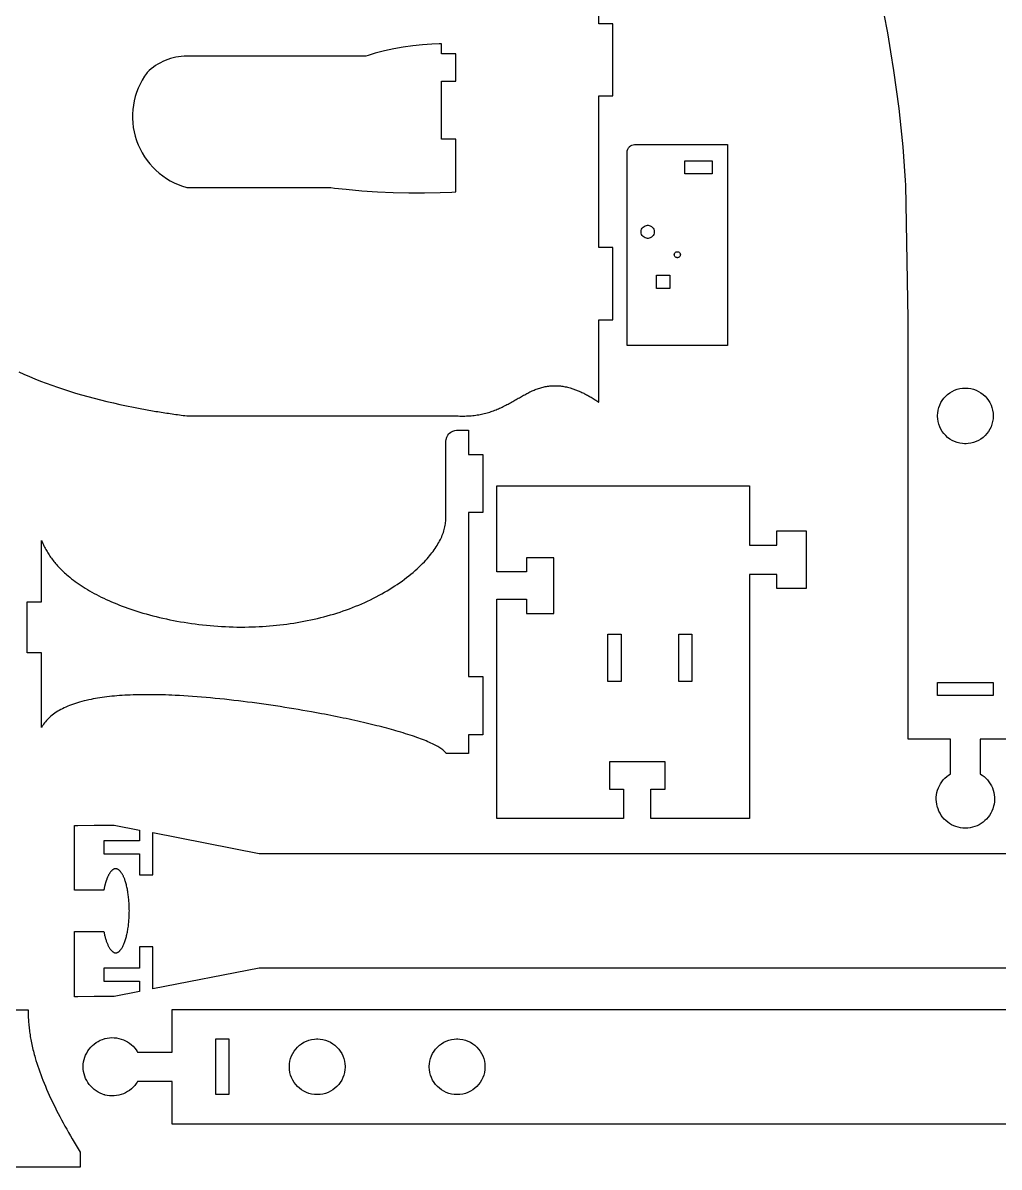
# Model space of a CAD drawing. Extents: x 0 to 673, y 0 to 298.
# Drawn here: x 294.3 to 431.9, y 0.8 to 162.1 of the extents above; entities that cross this region are included whole.
import ezdxf

# ---------------------------------------------------------------- set-up
doc = ezdxf.new("R2010")
doc.units = 0
doc.layers.get('0').update_dxf_attribs({"linetype": 'CONTINUOUS'})

msp = doc.modelspace()

# ---------------------------------------------------------------- linework, layer by layer
at = {"color": 0}
for points in [[(293.682, 112.889), (294.428, 112.551), (295.186, 112.221), (295.956, 111.901), (296.739, 111.589), (297.533, 111.286), (298.339, 110.991), (299.158, 110.705), (299.987, 110.427), (300.829, 110.157), (301.682, 109.896), (302.546, 109.643), (303.421, 109.398), (304.307, 109.16), (305.203, 108.931), (306.111, 108.709), (307.029, 108.495), (307.957, 108.288), (308.896, 108.088), (309.846, 107.897), (310.088, 107.849), (310.329, 107.802), (310.572, 107.756), (310.815, 107.71), (311.06, 107.664), (311.304, 107.619), (311.55, 107.575), (311.796, 107.531), (312.042, 107.487), (312.289, 107.444), (312.537, 107.401), (312.786, 107.359), (313.035, 107.317), (313.285, 107.276), (313.536, 107.235), (313.787, 107.195), (314.039, 107.155), (314.292, 107.116), (314.544, 107.077), (314.799, 107.038), (315.053, 107.001), (315.308, 106.963), (315.564, 106.926), (315.821, 106.889), (316.078, 106.853), (316.335, 106.817), (316.593, 106.782), (316.853, 106.747), (317.112, 106.713), (317.372, 106.679), (317.376, 106.679), (317.376, 106.679), (355.379, 106.679), (355.624, 106.666), (355.865, 106.657), (356.103, 106.652), (356.339, 106.651), (356.571, 106.654), (356.799, 106.661), (357.025, 106.672), (357.249, 106.686), (357.468, 106.704), (357.686, 106.725), (357.9, 106.75), (358.111, 106.778), (358.321, 106.809), (358.526, 106.843), (358.729, 106.881), (358.931, 106.921), (359.129, 106.965), (359.324, 107.011), (359.517, 107.06), (359.708, 107.111), (359.896, 107.166), (360.082, 107.223), (360.265, 107.282), (360.446, 107.343), (360.625, 107.407), (360.801, 107.473), (360.975, 107.541), (361.147, 107.612), (361.317, 107.684), (361.485, 107.758), (361.651, 107.833), (361.826, 107.916), (362, 108), (362.172, 108.085), (362.342, 108.171), (362.51, 108.259), (362.676, 108.347), (362.842, 108.435), (363.004, 108.524), (363.165, 108.614), (363.326, 108.703), (363.485, 108.793), (363.642, 108.883), (363.799, 108.972), (363.954, 109.061), (364.108, 109.15), (364.261, 109.238), (364.412, 109.325), (364.564, 109.411), (364.715, 109.496), (364.865, 109.579), (365.014, 109.662), (365.162, 109.743), (365.311, 109.822), (365.458, 109.899), (365.607, 109.974), (365.754, 110.047), (365.901, 110.118), (366.047, 110.187), (366.194, 110.253), (366.342, 110.316), (366.497, 110.38), (366.654, 110.44), (366.811, 110.497), (366.968, 110.551), (367.125, 110.602), (367.282, 110.649), (367.44, 110.692), (367.599, 110.732), (367.757, 110.769), (367.917, 110.802), (368.076, 110.831), (368.236, 110.857), (368.397, 110.879), (368.558, 110.897), (368.721, 110.912), (368.883, 110.922), (369.047, 110.93), (369.211, 110.933), (369.376, 110.933), (369.542, 110.928), (369.708, 110.92), (369.875, 110.907), (370.043, 110.891), (370.213, 110.871), (370.382, 110.847), (370.553, 110.819), (370.725, 110.787), (370.899, 110.75), (371.072, 110.709), (371.247, 110.665), (371.424, 110.616), (371.547, 110.579), (371.671, 110.541), (371.796, 110.501), (371.921, 110.458), (372.046, 110.414), (372.172, 110.368), (372.299, 110.32), (372.426, 110.27), (372.554, 110.218), (372.682, 110.164), (372.81, 110.108), (372.939, 110.051), (373.068, 109.991), (373.199, 109.93), (373.329, 109.866), (373.46, 109.801), (373.59, 109.734), (373.722, 109.665), (373.856, 109.594), (373.987, 109.521), (374.121, 109.447), (374.254, 109.37), (374.389, 109.292), (374.524, 109.212), (374.658, 109.13), (374.793, 109.046), (374.929, 108.96), (375.065, 108.872), (375.203, 108.783), (375.34, 108.692), (375.351, 108.684), (375.356, 108.681), (375.36, 108.678), (375.367, 108.673), (375.371, 108.671), (375.383, 108.663), (375.386, 108.66), (375.39, 108.657), (375.399, 108.652), (375.403, 108.65), (375.414, 108.642), (375.418, 108.639), (375.422, 108.637), (375.429, 108.631), (375.433, 108.629), (375.446, 108.621), (375.449, 108.618), (375.453, 108.616), (375.457, 108.613), (375.457, 120.235), (377.457, 120.235), (377.457, 130.385), (375.457, 130.385), (375.457, 151.79), (377.457, 151.79), (377.457, 161.94), (375.457, 161.94), (375.457, 183.269)], [(435.213, 61.1106), (429.213, 61.1106), (429.213, 56.2285), (429.286, 56.1846), (429.503, 56.0425), (429.772, 55.8346), (430.022, 55.6094), (430.25, 55.3635), (430.457, 55.1025), (430.64, 54.8275), (430.801, 54.5385), (430.94, 54.2385), (431.051, 53.9285), (431.138, 53.6106), (431.2, 53.2854), (431.235, 52.9565), (431.243, 52.6206), (431.224, 52.2844), (431.176, 51.9465), (431.122, 51.6925), (431.1, 51.6106), (431.078, 51.5275), (430.996, 51.2815), (430.867, 50.9665), (430.714, 50.6675), (430.537, 50.3815), (430.34, 50.1144), (430.122, 49.8644), (429.886, 49.6344), (429.633, 49.4244), (429.362, 49.2344), (429.078, 49.0675), (428.781, 48.9215), (428.471, 48.8025), (428.15, 48.7065), (427.821, 48.6354), (427.483, 48.5956), (427.224, 48.5785), (427.051, 48.5785), (426.793, 48.5956), (426.456, 48.6354), (426.125, 48.7065), (425.804, 48.8025), (425.494, 48.9215), (425.197, 49.0675), (424.912, 49.2344), (424.643, 49.4244), (424.389, 49.6344), (424.153, 49.8644), (423.935, 50.1144), (423.737, 50.3815), (423.561, 50.6675), (423.408, 50.9665), (423.279, 51.2815), (423.197, 51.5275), (423.175, 51.6106), (423.151, 51.6925), (423.099, 51.9465), (423.05, 52.2844), (423.032, 52.6206), (423.04, 52.9565), (423.075, 53.2854), (423.136, 53.6106), (423.224, 53.9285), (423.336, 54.2385), (423.474, 54.5385), (423.635, 54.8275), (423.818, 55.1025), (424.025, 55.3635), (424.253, 55.6094), (424.503, 55.8346), (424.772, 56.0425), (424.987, 56.1846), (425.063, 56.2285), (425.063, 61.1106), (419.063, 61.1106), (419.063, 120.36), (418.756, 139.182), (418.714, 139.86), (418.571, 141.889), (418.347, 144.589), (418.085, 147.282), (417.782, 149.971), (417.443, 152.654), (417.065, 155.329), (416.646, 157.996), (416.19, 160.658), (415.697, 163.311)], [(504.332, 28.8601), (327.564, 28.8601), (312.578, 25.9281), (312.578, 31.8601), (310.726, 31.8601), (310.726, 28.8601), (305.699, 28.8601), (305.699, 27.0101), (310.726, 27.0101), (310.726, 25.5651), (307.121, 24.8601), (306.657, 24.8601), (304.335, 24.8421), (302.013, 24.7971), (301.549, 24.7851), (301.549, 34.0101), (305.686, 34.0101), (305.711, 33.8761), (305.739, 33.7442), (305.768, 33.6151), (305.797, 33.4892), (305.828, 33.3642), (305.86, 33.2432), (305.892, 33.1242), (305.925, 33.0051), (305.96, 32.8921), (305.996, 32.7801), (306.032, 32.6721), (306.069, 32.5651), (306.108, 32.4621), (306.147, 32.3621), (306.186, 32.2671), (306.226, 32.1721), (306.268, 32.0821), (306.31, 31.9942), (306.353, 31.9111), (306.396, 31.8301), (306.439, 31.7532), (306.483, 31.6792), (306.528, 31.6101), (306.572, 31.5432), (306.618, 31.4801), (306.664, 31.4221), (306.71, 31.3682), (306.757, 31.3172), (306.803, 31.2692), (306.85, 31.2261), (306.897, 31.1871), (306.942, 31.1542), (306.986, 31.1251), (307.032, 31.0971), (307.076, 31.0751), (307.121, 31.0542), (307.165, 31.0372), (307.211, 31.0251), (307.256, 31.0151), (307.3, 31.0082), (307.344, 31.0051), (307.389, 31.0072), (307.433, 31.0101), (307.478, 31.0181), (307.522, 31.0282), (307.567, 31.0422), (307.611, 31.0601), (307.656, 31.0801), (307.7, 31.1042), (307.744, 31.1322), (307.787, 31.1622), (307.832, 31.1972), (307.875, 31.2351), (307.919, 31.2761), (307.963, 31.3211), (308.006, 31.3692), (308.049, 31.4211), (308.092, 31.4751), (308.135, 31.5332), (308.178, 31.5942), (308.221, 31.6601), (308.263, 31.7282), (308.315, 31.8211), (308.367, 31.9182), (308.418, 32.0211), (308.468, 32.1282), (308.517, 32.2401), (308.564, 32.3571), (308.611, 32.4792), (308.656, 32.6051), (308.7, 32.7361), (308.743, 32.8711), (308.783, 33.0101), (308.824, 33.1511), (308.862, 33.2971), (308.9, 33.4472), (308.935, 33.6001), (308.969, 33.7572), (309.001, 33.9151), (309.033, 34.0782), (309.063, 34.2432), (309.09, 34.4101), (309.115, 34.5801), (309.14, 34.7532), (309.162, 34.9261), (309.183, 35.1032), (309.201, 35.2822), (309.218, 35.4611), (309.233, 35.6431), (309.246, 35.8251), (309.257, 36.0101), (309.265, 36.1942), (309.272, 36.3801), (309.276, 36.5672), (309.279, 36.7532), (309.281, 36.9392), (309.279, 37.1251), (309.269, 37.4971), (309.263, 37.6821), (309.253, 37.8651), (309.243, 38.0501), (309.229, 38.2321), (309.215, 38.4122), (309.199, 38.5932), (309.181, 38.7711), (309.16, 38.9472), (309.138, 39.1221), (309.114, 39.2942), (309.089, 39.4642), (309.063, 39.6322), (309.033, 39.7971), (309.003, 39.9601), (308.971, 40.1182), (308.938, 40.2751), (308.903, 40.4282), (308.867, 40.5761), (308.828, 40.7232), (308.787, 40.8651), (308.747, 41.0032), (308.704, 41.1372), (308.66, 41.2671), (308.625, 41.3651), (308.588, 41.4611), (308.55, 41.5542), (308.513, 41.6442), (308.474, 41.7321), (308.435, 41.8151), (308.394, 41.8961), (308.354, 41.9732), (308.313, 42.0492), (308.271, 42.1211), (308.229, 42.1892), (308.186, 42.2542), (308.143, 42.3151), (308.1, 42.3742), (308.057, 42.4292), (308.013, 42.4821), (307.968, 42.5301), (307.925, 42.5761), (307.881, 42.6192), (307.836, 42.6582), (307.79, 42.6932), (307.746, 42.7251), (307.701, 42.7542), (307.657, 42.7792), (307.612, 42.8011), (307.567, 42.8192), (307.522, 42.8351), (307.479, 42.8461), (307.435, 42.8542), (307.39, 42.8582), (307.347, 42.8601), (307.307, 42.8571), (307.267, 42.8532), (307.228, 42.8442), (307.188, 42.8351), (307.147, 42.8212), (307.107, 42.8042), (307.067, 42.7861), (307.026, 42.7642), (306.986, 42.7401), (306.946, 42.7121), (306.906, 42.6832), (306.865, 42.6501), (306.825, 42.6151), (306.785, 42.5782), (306.744, 42.5361), (306.706, 42.4932), (306.665, 42.4472), (306.626, 42.3982), (306.588, 42.3472), (306.549, 42.2932), (306.511, 42.2361), (306.472, 42.1782), (306.435, 42.1151), (306.397, 42.0511), (306.361, 41.9832), (306.324, 41.9142), (306.287, 41.8422), (306.253, 41.7671), (306.218, 41.6892), (306.183, 41.6082), (306.162, 41.5611), (306.143, 41.5111), (306.124, 41.4621), (306.104, 41.4111), (306.085, 41.3611), (306.067, 41.3082), (306.047, 41.2551), (306.029, 41.2032), (306.011, 41.1482), (305.993, 41.0932), (305.975, 41.0372), (305.958, 40.9821), (305.94, 40.9251), (305.924, 40.8671), (305.907, 40.8082), (305.89, 40.7492), (305.874, 40.6901), (305.858, 40.6292), (305.842, 40.5682), (305.826, 40.5072), (305.811, 40.4442), (305.796, 40.3822), (305.782, 40.3182), (305.767, 40.2542), (305.753, 40.1901), (305.739, 40.1251), (305.725, 40.0601), (305.711, 39.9932), (305.699, 39.9261), (305.686, 39.8601), (305.686, 39.8601), (301.549, 39.8601), (301.549, 48.9432), (302.013, 48.9542), (304.335, 48.9932), (306.657, 49.0101), (307.121, 49.0101), (310.726, 48.3042), (310.726, 46.7942), (305.699, 46.7942), (305.699, 44.9442), (310.726, 44.9442), (310.726, 42.0101), (312.578, 42.0101), (312.578, 47.9422), (327.564, 45.0101), (504.332, 45.0101)], [(293.092, 22.9593), (295.008, 22.9593), (295.008, 22.9494), (295.008, 22.9469), (295.008, 22.9269), (295.008, 22.9244), (295.008, 22.9019), (295.008, 22.8994), (295.008, 22.8844), (295.011, 22.6771), (295.014, 22.4688), (295.019, 22.2594), (295.028, 22.0492), (295.037, 21.8379), (295.049, 21.6257), (295.063, 21.4125), (295.079, 21.1985), (295.097, 20.9832), (295.118, 20.7671), (295.14, 20.5499), (295.165, 20.3317), (295.192, 20.1124), (295.221, 19.8921), (295.253, 19.6707), (295.286, 19.4483), (295.322, 19.225), (295.361, 19.0004), (295.401, 18.7749), (295.444, 18.5482), (295.489, 18.3204), (295.537, 18.0917), (295.588, 17.8617), (295.639, 17.6307), (295.694, 17.3985), (295.751, 17.1653), (295.811, 16.9308), (295.874, 16.6953), (295.938, 16.4586), (296.006, 16.2207), (296.118, 15.8339), (296.239, 15.4439), (296.367, 15.0508), (296.5, 14.6546), (296.64, 14.2553), (296.787, 13.8529), (296.942, 13.4475), (297.101, 13.0392), (297.267, 12.6279), (297.439, 12.2138), (297.618, 11.7969), (297.803, 11.3771), (297.993, 10.9546), (298.189, 10.5295), (298.39, 10.1016), (298.599, 9.67101), (298.811, 9.2379), (299.031, 8.80225), (299.254, 8.36404), (299.483, 7.92339), (299.718, 7.48025), (299.958, 7.03478), (300.203, 6.58692), (300.453, 6.13672), (300.708, 5.68431), (300.968, 5.2296), (301.232, 4.77274), (301.501, 4.31369), (301.775, 3.85254), (302.054, 3.38926), (302.336, 2.92399), (302.336, 2.92339), (302.338, 2.92279), (302.338, 2.92101), (302.339, 2.92042), (302.339, 2.91863), (302.34, 2.91803), (302.34, 2.91624), (302.342, 2.91558), (302.342, 2.91379), (302.343, 2.91319), (302.344, 2.9114), (302.344, 2.91081), (302.346, 2.90842), (302.346, 2.90782), (302.347, 2.90662), (302.347, 2.90597), (302.347, 2.90539), (302.347, 0.8093), (282.246, 0.8093)], [(440.199, 6.87315), (315.31, 6.87315), (315.31, 12.8732), (310.428, 12.8732), (310.385, 12.8001), (310.242, 12.5832), (310.035, 12.3141), (309.807, 12.0641), (309.563, 11.8362), (309.303, 11.6291), (309.028, 11.4461), (308.739, 11.2841), (308.439, 11.1482), (308.131, 11.0361), (307.813, 10.9481), (307.485, 10.8872), (307.156, 10.8511), (306.821, 10.8432), (306.483, 10.8621), (306.146, 10.9091), (305.893, 10.9641), (305.81, 10.9862), (305.726, 11.0081), (305.481, 11.0902), (305.167, 11.2191), (304.867, 11.3732), (304.582, 11.5501), (304.314, 11.7471), (304.065, 11.9652), (303.835, 12.2012), (303.624, 12.4542), (303.433, 12.7231), (303.267, 13.0081), (303.122, 13.3071), (303.001, 13.6162), (302.906, 13.9361), (302.838, 14.2661), (302.794, 14.6042), (302.781, 14.8621), (302.781, 15.0342), (302.794, 15.2942), (302.838, 15.6322), (302.906, 15.9611), (303.001, 16.2822), (303.122, 16.5911), (303.267, 16.8901), (303.433, 17.1732), (303.624, 17.4432), (303.835, 17.6972), (304.065, 17.9332), (304.314, 18.1511), (304.582, 18.3482), (304.867, 18.5251), (305.167, 18.6792), (305.481, 18.8082), (305.726, 18.8892), (305.81, 18.9122), (305.893, 18.9342), (306.146, 18.9892), (306.483, 19.0361), (306.821, 19.0551), (307.156, 19.0471), (307.485, 19.0111), (307.813, 18.9501), (308.131, 18.8621), (308.439, 18.7501), (308.739, 18.6121), (309.028, 18.4521), (309.303, 18.2682), (309.563, 18.0622), (309.807, 17.8332), (310.035, 17.5842), (310.242, 17.3142), (310.385, 17.0982), (310.428, 17.0232), (315.31, 17.0232), (315.31, 23.0232), (466.065, 23.0232)]]:
    msp.add_lwpolyline(points, dxfattribs=at)
for points in [[(317.382, 157.379), (317.283, 157.379), (316.989, 157.369), (316.599, 157.34), (316.213, 157.292), (315.829, 157.225), (315.451, 157.14), (315.079, 157.038), (314.713, 156.915), (314.351, 156.776), (313.999, 156.621), (313.653, 156.447), (313.317, 156.257), (312.989, 156.05), (312.671, 155.826), (312.362, 155.587), (312.067, 155.332), (311.851, 155.131), (311.782, 155.061), (311.686, 154.933), (311.414, 154.536), (311.082, 153.993), (310.786, 153.433), (310.525, 152.858), (310.301, 152.272), (310.112, 151.675), (309.961, 151.068), (309.847, 150.453), (309.769, 149.832), (309.731, 149.208), (309.729, 148.582), (309.765, 147.954), (309.839, 147.329), (309.953, 146.706), (310.104, 146.087), (310.243, 145.626), (310.296, 145.475), (310.347, 145.324), (310.524, 144.876), (310.786, 144.296), (311.083, 143.736), (311.411, 143.199), (311.771, 142.683), (312.16, 142.192), (312.578, 141.725), (313.021, 141.286), (313.492, 140.874), (313.986, 140.49), (314.503, 140.136), (315.042, 139.814), (315.601, 139.524), (316.181, 139.268), (316.778, 139.046), (317.237, 138.901), (317.392, 138.86), (337.674, 138.86), (338.222, 138.79), (339.868, 138.604), (342.068, 138.399), (344.271, 138.245), (346.476, 138.143), (348.683, 138.091), (350.892, 138.091), (353.1, 138.142), (354.756, 138.212), (355.307, 138.244), (355.307, 145.692), (353.307, 145.692), (353.307, 153.842), (355.307, 153.842), (355.307, 157.681), (353.307, 157.681), (353.307, 159.087), (352.967, 159.086), (351.947, 159.056), (350.592, 158.972), (349.242, 158.836), (347.897, 158.647), (346.563, 158.408), (345.236, 158.117), (343.922, 157.774), (342.944, 157.483), (342.621, 157.379), (317.382, 157.379)], [(393.604, 144.908), (393.604, 116.587), (379.457, 116.587), (379.457, 143.886), (379.478, 144.044), (379.539, 144.244), (379.638, 144.429), (379.735, 144.556), (379.772, 144.593), (379.808, 144.631), (379.936, 144.728), (380.121, 144.826), (380.321, 144.888), (380.479, 144.908), (393.604, 144.908)], [(387.604, 142.636), (391.454, 142.636), (391.454, 140.786), (387.604, 140.786), (387.604, 142.636)], [(381.428, 132.617), (381.428, 132.664), (381.446, 132.804), (381.5, 132.977), (381.585, 133.134), (381.699, 133.271), (381.835, 133.384), (381.992, 133.47), (382.165, 133.523), (382.306, 133.542), (382.399, 133.542), (382.539, 133.523), (382.713, 133.47), (382.869, 133.384), (383.006, 133.271), (383.119, 133.134), (383.204, 132.977), (383.258, 132.804), (383.278, 132.664), (383.278, 132.571), (383.258, 132.431), (383.204, 132.257), (383.119, 132.1), (383.006, 131.963), (382.869, 131.85), (382.713, 131.765), (382.539, 131.711), (382.399, 131.692), (382.306, 131.692), (382.165, 131.711), (381.992, 131.765), (381.835, 131.85), (381.699, 131.963), (381.585, 132.1), (381.5, 132.257), (381.446, 132.431), (381.428, 132.571), (381.428, 132.617)], [(386.107, 129.391), (386.107, 129.412), (386.115, 129.476), (386.14, 129.556), (386.179, 129.628), (386.232, 129.691), (386.294, 129.743), (386.367, 129.782), (386.446, 129.807), (386.511, 129.816), (386.553, 129.816), (386.618, 129.807), (386.697, 129.782), (386.769, 129.743), (386.832, 129.691), (386.885, 129.628), (386.924, 129.556), (386.949, 129.476), (386.957, 129.412), (386.957, 129.369), (386.949, 129.305), (386.924, 129.225), (386.885, 129.153), (386.832, 129.09), (386.769, 129.038), (386.697, 128.999), (386.618, 128.974), (386.553, 128.966), (386.511, 128.966), (386.446, 128.974), (386.367, 128.999), (386.294, 129.038), (386.232, 129.09), (386.179, 129.153), (386.14, 129.225), (386.115, 129.305), (386.107, 129.369), (386.107, 129.391)], [(383.607, 126.487), (385.457, 126.487), (385.457, 124.637), (383.607, 124.637), (383.607, 126.487)], [(427.138, 102.743), (427.037, 102.743), (426.736, 102.764), (426.346, 102.822), (425.971, 102.921), (425.61, 103.053), (425.267, 103.218), (424.943, 103.414), (424.64, 103.639), (424.362, 103.893), (424.108, 104.171), (423.883, 104.475), (423.686, 104.797), (423.521, 105.14), (423.389, 105.5), (423.292, 105.878), (423.233, 106.268), (423.213, 106.568), (423.213, 106.768), (423.233, 107.071), (423.292, 107.46), (423.389, 107.836), (423.521, 108.196), (423.686, 108.539), (423.883, 108.864), (424.108, 109.164), (424.362, 109.443), (424.64, 109.696), (424.943, 109.922), (425.267, 110.121), (425.61, 110.286), (425.971, 110.418), (426.346, 110.514), (426.736, 110.572), (427.037, 110.593), (427.237, 110.593), (427.54, 110.572), (427.929, 110.514), (428.304, 110.418), (428.665, 110.286), (429.008, 110.121), (429.332, 109.922), (429.633, 109.696), (429.912, 109.443), (430.167, 109.164), (430.392, 108.864), (430.589, 108.539), (430.754, 108.196), (430.886, 107.836), (430.983, 107.46), (431.042, 107.071), (431.063, 106.768), (431.063, 106.568), (431.042, 106.268), (430.983, 105.878), (430.886, 105.5), (430.754, 105.14), (430.589, 104.797), (430.392, 104.475), (430.167, 104.171), (429.912, 103.893), (429.633, 103.639), (429.332, 103.414), (429.008, 103.218), (428.665, 103.053), (428.304, 102.921), (427.929, 102.822), (427.54, 102.764), (427.237, 102.743), (427.138, 102.743)], [(296.899, 62.775), (296.899, 73.2819), (294.899, 73.2819), (294.899, 80.4821), (296.899, 80.4821), (296.899, 89.1061), (296.907, 89.089), (296.917, 89.0711), (296.918, 89.061), (296.924, 89.0531), (296.928, 89.0451), (296.931, 89.035), (296.935, 89.0271), (296.939, 89.0181), (296.946, 89), (296.95, 88.9901), (296.956, 88.9821), (296.96, 88.9721), (296.964, 88.964), (296.967, 88.9561), (296.971, 88.9461), (296.978, 88.929), (296.982, 88.9201), (296.987, 88.9111), (296.989, 88.9021), (296.993, 88.8931), (297.003, 88.875), (297.007, 88.8671), (297.01, 88.8571), (297.014, 88.8492), (297.017, 88.839), (297.092, 88.6751), (297.164, 88.5111), (297.242, 88.3492), (297.321, 88.1881), (297.406, 88.0271), (297.492, 87.8671), (297.581, 87.709), (297.674, 87.5501), (297.768, 87.3921), (297.867, 87.2351), (297.967, 87.0792), (298.074, 86.9251), (298.181, 86.7701), (298.292, 86.6171), (298.403, 86.464), (298.521, 86.3131), (298.642, 86.1611), (298.764, 86.0111), (298.889, 85.8611), (299.018, 85.714), (299.15, 85.565), (299.285, 85.42), (299.424, 85.2721), (299.564, 85.1281), (299.71, 84.9831), (299.857, 84.839), (300.007, 84.6971), (300.162, 84.5561), (300.317, 84.4142), (300.478, 84.274), (300.642, 84.135), (300.885, 83.934), (301.135, 83.7331), (301.392, 83.535), (301.657, 83.339), (301.925, 83.1451), (302.203, 82.9521), (302.487, 82.7611), (302.778, 82.5721), (303.074, 82.3861), (303.378, 82.2021), (303.686, 82.0201), (304.003, 81.84), (304.325, 81.6631), (304.656, 81.4861), (304.989, 81.314), (305.331, 81.1431), (305.678, 80.975), (306.032, 80.809), (306.392, 80.6461), (306.76, 80.485), (307.132, 80.3271), (307.51, 80.1721), (307.893, 80.02), (308.282, 79.87), (308.681, 79.7221), (309.082, 79.5781), (309.489, 79.436), (309.904, 79.2971), (310.321, 79.1631), (310.746, 79.029), (311.196, 78.895), (311.654, 78.7642), (312.114, 78.6361), (312.581, 78.5131), (313.053, 78.3921), (313.529, 78.2771), (314.013, 78.164), (314.499, 78.0571), (314.992, 77.9531), (315.489, 77.8542), (315.989, 77.76), (316.493, 77.67), (317.003, 77.584), (317.517, 77.5031), (318.035, 77.4271), (318.554, 77.3561), (319.078, 77.289), (319.606, 77.2281), (320.135, 77.1721), (320.667, 77.1221), (321.203, 77.0771), (321.739, 77.036), (322.279, 77.0031), (322.821, 76.974), (323.364, 76.95), (323.911, 76.934), (324.457, 76.9221), (325.007, 76.9171), (325.557, 76.9181), (326.107, 76.925), (326.596, 76.936), (327.086, 76.9542), (327.575, 76.975), (328.067, 77.0031), (328.557, 77.035), (329.046, 77.0721), (329.536, 77.115), (330.025, 77.1631), (330.513, 77.215), (331, 77.2721), (331.486, 77.3361), (331.971, 77.404), (332.454, 77.4771), (332.936, 77.5561), (333.417, 77.6392), (333.893, 77.7281), (334.371, 77.821), (334.843, 77.92), (335.317, 78.024), (335.786, 78.1321), (336.253, 78.2461), (336.717, 78.365), (337.178, 78.489), (337.636, 78.6181), (338.089, 78.7531), (338.542, 78.8921), (338.989, 79.036), (339.432, 79.186), (339.874, 79.34), (340.31, 79.5), (340.749, 79.6681), (341.185, 79.8421), (341.614, 80.02), (342.039, 80.2021), (342.46, 80.3881), (342.875, 80.5792), (343.285, 80.775), (343.689, 80.975), (344.086, 81.179), (344.479, 81.3881), (344.864, 81.599), (345.246, 81.814), (345.618, 82.0321), (345.987, 82.254), (346.349, 82.4781), (346.703, 82.7061), (347.05, 82.936), (347.389, 83.17), (347.724, 83.406), (348.05, 83.6431), (348.368, 83.8831), (348.679, 84.1271), (348.982, 84.3711), (349.278, 84.6171), (349.564, 84.864), (349.843, 85.114), (350.114, 85.364), (350.375, 85.6171), (350.629, 85.8681), (350.875, 86.1221), (351.068, 86.3311), (351.257, 86.54), (351.438, 86.749), (351.614, 86.9571), (351.782, 87.1671), (351.946, 87.375), (352.103, 87.584), (352.253, 87.7921), (352.397, 88), (352.535, 88.209), (352.667, 88.415), (352.789, 88.6221), (352.91, 88.8292), (353.021, 89.0361), (353.125, 89.2421), (353.225, 89.4461), (353.317, 89.65), (353.403, 89.8542), (353.482, 90.0571), (353.554, 90.2581), (353.618, 90.4603), (353.678, 90.66), (353.729, 90.8582), (353.775, 91.0571), (353.813, 91.2531), (353.843, 91.4492), (353.868, 91.6431), (353.886, 91.8361), (353.897, 92.0281), (353.9, 92.2181), (353.9, 103.129), (353.932, 103.365), (354.022, 103.664), (354.168, 103.939), (354.314, 104.128), (354.368, 104.182), (354.425, 104.238), (354.612, 104.382), (354.886, 104.529), (355.186, 104.62), (355.422, 104.652), (357.1, 104.652), (357.1, 101.242), (359.1, 101.242), (359.1, 93.0421), (357.1, 93.0421), (357.1, 69.9281), (359.1, 69.9281), (359.1, 61.7281), (357.1, 61.7281), (357.1, 59.111), (353.95, 59.111), (353.95, 59.1131), (353.946, 59.1171), (353.946, 59.12), (353.943, 59.12), (353.943, 59.121), (353.943, 59.1221), (353.942, 59.124), (353.939, 59.125), (353.939, 59.1269), (353.938, 59.129), (353.938, 59.131), (353.936, 59.131), (353.935, 59.1331), (353.932, 59.135), (353.932, 59.136), (353.931, 59.1381), (353.929, 59.139), (353.929, 59.14), (353.928, 59.1421), (353.925, 59.1431), (353.925, 59.145), (353.924, 59.146), (353.922, 59.149), (353.846, 59.2381), (353.764, 59.3269), (353.671, 59.4169), (353.567, 59.5081), (353.454, 59.599), (353.332, 59.6919), (353.2, 59.785), (353.057, 59.881), (352.907, 59.975), (352.746, 60.071), (352.575, 60.1669), (352.396, 60.264), (352.206, 60.3631), (352.007, 60.46), (351.799, 60.56), (351.581, 60.66), (351.353, 60.76), (351.114, 60.86), (350.868, 60.961), (350.612, 61.0631), (350.346, 61.165), (350.071, 61.2681), (349.789, 61.371), (349.493, 61.475), (349.192, 61.579), (348.879, 61.684), (348.557, 61.7881), (348.225, 61.8921), (347.886, 61.9971), (347.536, 62.1031), (347.178, 62.21), (346.867, 62.299), (346.55, 62.3881), (346.225, 62.4781), (345.896, 62.5681), (345.56, 62.66), (345.218, 62.749), (344.868, 62.839), (344.514, 62.9311), (344.154, 63.02), (343.789, 63.111), (343.418, 63.2021), (343.039, 63.2919), (342.657, 63.3819), (342.271, 63.4719), (341.878, 63.5631), (341.481, 63.6531), (341.078, 63.7421), (340.668, 63.831), (340.257, 63.921), (339.839, 64.01), (339.418, 64.099), (338.993, 64.186), (338.564, 64.274), (338.129, 64.361), (337.689, 64.449), (337.249, 64.535), (336.8, 64.6211), (336.35, 64.706), (335.896, 64.79), (335.439, 64.875), (334.981, 64.959), (334.357, 65.07), (333.732, 65.179), (333.1, 65.2881), (332.464, 65.3931), (331.825, 65.499), (331.182, 65.6019), (330.537, 65.7031), (329.889, 65.8021), (329.237, 65.899), (328.585, 65.9931), (327.931, 66.0861), (327.275, 66.1781), (326.618, 66.265), (325.961, 66.35), (325.306, 66.434), (324.65, 66.5131), (323.993, 66.59), (323.339, 66.664), (322.686, 66.735), (322.036, 66.8031), (321.389, 66.8681), (320.743, 66.929), (320.1, 66.9881), (319.461, 67.0421), (318.825, 67.0931), (318.196, 67.14), (317.568, 67.184), (316.949, 67.224), (316.332, 67.2581), (315.724, 67.289), (315.274, 67.31), (314.828, 67.3281), (314.388, 67.345), (313.949, 67.3571), (313.514, 67.3681), (313.085, 67.3769), (312.66, 67.3819), (312.239, 67.385), (311.821, 67.386), (311.407, 67.385), (310.999, 67.381), (310.596, 67.374), (310.196, 67.364), (309.8, 67.3531), (309.41, 67.3381), (309.025, 67.321), (308.646, 67.3), (308.271, 67.2781), (307.9, 67.2531), (307.535, 67.224), (307.175, 67.1931), (306.821, 67.16), (306.471, 67.124), (306.128, 67.085), (305.792, 67.0421), (305.46, 66.9971), (305.132, 66.95), (304.811, 66.9), (304.496, 66.846), (304.186, 66.79), (303.885, 66.731), (303.549, 66.661), (303.217, 66.5881), (302.896, 66.51), (302.581, 66.4281), (302.274, 66.3421), (301.975, 66.254), (301.685, 66.161), (301.4, 66.065), (301.124, 65.9671), (300.857, 65.8631), (300.596, 65.756), (300.342, 65.646), (300.096, 65.5319), (299.86, 65.415), (299.628, 65.295), (299.406, 65.17), (299.192, 65.0421), (298.982, 64.91), (298.782, 64.775), (298.592, 64.636), (298.407, 64.495), (298.228, 64.349), (298.06, 64.2), (297.896, 64.0471), (297.742, 63.8921), (297.596, 63.7321), (297.456, 63.57), (297.324, 63.4031), (297.2, 63.2331), (297.085, 63.06), (296.968, 62.8819), (296.967, 62.8781), (296.964, 62.875), (296.961, 62.871), (296.96, 62.8681), (296.957, 62.864), (296.956, 62.86), (296.953, 62.8571), (296.95, 62.8531), (296.949, 62.85), (296.946, 62.846), (296.943, 62.8431), (296.942, 62.839), (296.939, 62.836), (296.935, 62.8281), (296.931, 62.825), (296.931, 62.821), (296.928, 62.8181), (296.924, 62.814), (296.924, 62.811), (296.921, 62.8071), (296.917, 62.8031), (296.917, 62.8), (296.914, 62.796), (296.91, 62.7931), (296.91, 62.789), (296.907, 62.786), (296.903, 62.7819), (296.903, 62.779), (296.899, 62.775)], [(384.799, 57.9358), (376.949, 57.9358), (376.949, 54.0858), (378.949, 54.0858), (378.949, 49.9358), (361.1, 49.9358), (361.1, 80.8368), (365.25, 80.8368), (365.25, 78.8368), (369.1, 78.8368), (369.1, 86.6868), (365.25, 86.6868), (365.25, 84.6868), (361.1, 84.6868), (361.1, 96.8258), (396.686, 96.8258), (396.686, 88.4769), (400.536, 88.4769), (400.536, 90.4769), (404.686, 90.4769), (404.686, 82.3269), (400.536, 82.3269), (400.536, 84.3269), (396.686, 84.3269), (396.686, 49.9358), (382.799, 49.9358), (382.799, 54.0858), (384.799, 54.0858), (384.799, 57.9358)], [(376.749, 75.9338), (378.599, 75.9338), (378.599, 69.2268), (376.749, 69.2268), (376.749, 75.9338)], [(386.749, 75.9338), (388.599, 75.9338), (388.599, 69.2268), (386.749, 69.2268), (386.749, 75.9338)], [(423.213, 69.1106), (431.063, 69.1106), (431.063, 67.2606), (423.213, 67.2606), (423.213, 69.1106)], [(321.46, 18.8732), (323.31, 18.8732), (323.31, 11.0232), (321.46, 11.0232), (321.46, 18.8732)], [(335.767, 18.8732), (335.867, 18.8732), (336.167, 18.8542), (336.557, 18.7942), (336.932, 18.6972), (337.294, 18.5651), (337.638, 18.4001), (337.96, 18.2042), (338.263, 17.9782), (338.542, 17.7251), (338.794, 17.4463), (339.021, 17.1432), (339.217, 16.8192), (339.382, 16.4761), (339.514, 16.1161), (339.612, 15.7401), (339.671, 15.3501), (339.692, 15.0501), (339.692, 14.8482), (339.671, 14.5471), (339.612, 14.1582), (339.514, 13.7822), (339.382, 13.4212), (339.217, 13.0772), (339.021, 12.7541), (338.794, 12.4522), (338.542, 12.1731), (338.263, 11.9212), (337.96, 11.6942), (337.638, 11.4971), (337.294, 11.3321), (336.932, 11.2001), (336.557, 11.1042), (336.167, 11.0442), (335.867, 11.0232), (335.667, 11.0232), (335.364, 11.0442), (334.975, 11.1042), (334.599, 11.2001), (334.237, 11.3321), (333.894, 11.4971), (333.571, 11.6942), (333.269, 11.9212), (332.992, 12.1731), (332.737, 12.4522), (332.513, 12.7541), (332.314, 13.0772), (332.149, 13.4212), (332.017, 13.7822), (331.921, 14.1582), (331.862, 14.5471), (331.84, 14.8482), (331.84, 15.0501), (331.862, 15.3501), (331.921, 15.7401), (332.017, 16.1161), (332.149, 16.4761), (332.314, 16.8192), (332.513, 17.1432), (332.737, 17.4463), (332.992, 17.7251), (333.269, 17.9782), (333.571, 18.2042), (333.894, 18.4001), (334.237, 18.5651), (334.599, 18.6972), (334.975, 18.7942), (335.364, 18.8542), (335.667, 18.8732), (335.767, 18.8732)], [(355.487, 18.8732), (355.588, 18.8732), (355.889, 18.8542), (356.278, 18.7942), (356.656, 18.6972), (357.017, 18.5651), (357.36, 18.4001), (357.682, 18.2042), (357.985, 17.9782), (358.263, 17.7251), (358.517, 17.4463), (358.742, 17.1432), (358.938, 16.8192), (359.103, 16.4761), (359.237, 16.1161), (359.332, 15.7401), (359.392, 15.3501), (359.412, 15.0501), (359.412, 14.8482), (359.392, 14.5471), (359.332, 14.1582), (359.237, 13.7822), (359.103, 13.4212), (358.938, 13.0772), (358.742, 12.7541), (358.517, 12.4522), (358.263, 12.1731), (357.985, 11.9212), (357.682, 11.6942), (357.36, 11.4971), (357.017, 11.3321), (356.656, 11.2001), (356.278, 11.1042), (355.889, 11.0442), (355.588, 11.0232), (355.388, 11.0232), (355.088, 11.0442), (354.696, 11.1042), (354.319, 11.2001), (353.96, 11.3321), (353.617, 11.4971), (353.294, 11.6942), (352.992, 11.9212), (352.713, 12.1731), (352.458, 12.4522), (352.232, 12.7541), (352.037, 13.0772), (351.871, 13.4212), (351.739, 13.7822), (351.642, 14.1582), (351.582, 14.5471), (351.563, 14.8482), (351.563, 15.0501), (351.582, 15.3501), (351.642, 15.7401), (351.739, 16.1161), (351.871, 16.4761), (352.037, 16.8192), (352.232, 17.1432), (352.458, 17.4463), (352.713, 17.7251), (352.992, 17.9782), (353.294, 18.2042), (353.617, 18.4001), (353.96, 18.5651), (354.319, 18.6972), (354.696, 18.7942), (355.088, 18.8542), (355.388, 18.8732), (355.487, 18.8732)]]:
    msp.add_lwpolyline(points, close=True, dxfattribs=at)

doc.saveas('drawing.dxf')
